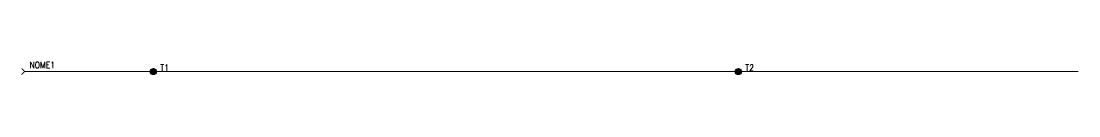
# Model space of a CAD drawing. Header units: millimetres. Extents: x -5 to 336, y -9 to -4.
import ezdxf
from ezdxf.enums import TextEntityAlignment as Align

# ---------------------------------------------------------------- set-up
doc = ezdxf.new("R2010")
doc.units = ezdxf.units.MM
doc.header["$LTSCALE"] = 10
doc.styles.add('ROMANS', font='romans.shx')

msp = doc.modelspace()

# ---------------------------------------------------------------- hatches: boundary and pattern name
h = msp.add_hatch(color=256)
h.paths.add_polyline_path([(38.41, -7.55, 1), (36.41, -7.55)])
h.paths.add_polyline_path([(36.41, -7.55, 1), (38.41, -7.55)])
h = msp.add_hatch(color=256)
h.paths.add_polyline_path([(227.16, -7.55, 1), (225.16, -7.55)])
h.paths.add_polyline_path([(225.16, -7.55, 1), (227.16, -7.55)])

# ---------------------------------------------------------------- linework, layer by layer
at = {"color": 7}
for p, q in [((37.41, -6.65), (37.41, -6.55)), ((226.16, -6.65), (226.16, -6.55))]:
    msp.add_line(p, q, dxfattribs=at)
at = {"color": 5, "const_width": 0.3}
for points in [[(-5.09, -6.55), (-4.09, -7.55), (-5.09, -8.55)], [(-5.09, -6.55), (-4.09, -7.55), (-5.09, -8.55)], [(335.85, -7.55), (-4.09, -7.55)]]:
    msp.add_lwpolyline(points, dxfattribs=at)
for centre in [(37.41, -7.55), (226.16, -7.55), (226.16, -7.55)]:
    msp.add_circle(centre, 1)
for p in [(37.41, -6.65), (226.16, -6.65)]:
    msp.add_point(p)

# ---------------------------------------------------------------- texts
at = {"color": 7, "style": 'ROMANS', "width": 0.9}
msp.add_attdef('NOME1', (-2.56, -6.41), '', height=2, dxfattribs=at)
at = {"color": 7, "style": 'ROMANS', "width": 0.9, "flags": 1}
for tag, p in [('T1', (41.04, -7.29)), ('T2', (229.79, -7.29))]:
    msp.add_attdef(tag, text='', height=2, dxfattribs=at).set_placement(p, align=Align.CENTER)

doc.saveas('drawing.dxf')
